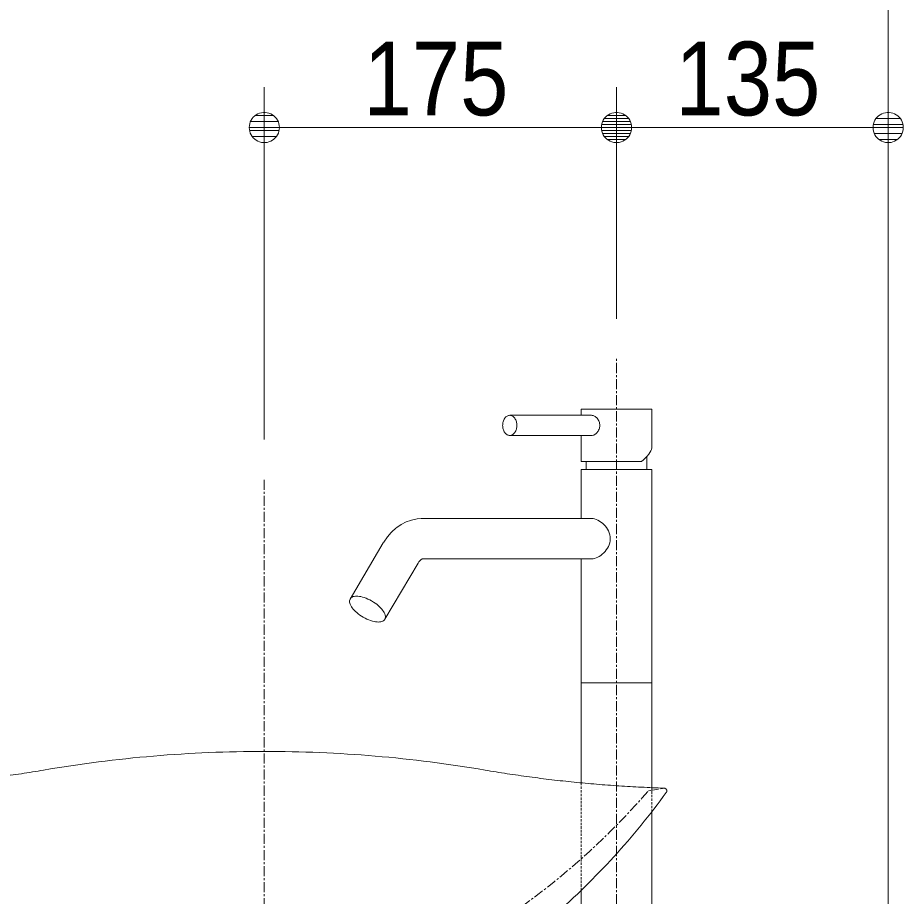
# Model space of a CAD drawing. Units: millimetres, scale not verified. Extents: x -6062 to 6062, y -3045 to 3045.
# Drawn here: x -3850 to -3410, y -1172 to -735.4 of the extents above; entities that cross this region are included whole.
import ezdxf
from ezdxf.enums import TextEntityAlignment as Align

# ---------------------------------------------------------------- set-up
doc = ezdxf.new("R2010")
doc.units = ezdxf.units.MM
doc.header["$LTSCALE"] = 20
doc.linetypes.add('CHAIN1', pattern=[8, 5, -1, 1, -1])
doc.linetypes.add('DASHED1', pattern=[1.8, 1.2, -0.6])
for name, color, linetype, lineweight in [('0-2_5ボウル・キャビネット', 7, 'Continuous', 9), ('0-3_2寸法-1', 7, 'Continuous', 9), ('0-4_0', 7, 'Continuous', 9), ('0-7_4給排水', 7, 'Continuous', 9)]:
    doc.layers.add(name, color=color, linetype=linetype, lineweight=lineweight)
doc.styles.add('ＭＳ Ｐゴシック', font='')
doc.styles.get('ＭＳ Ｐゴシック').set_extended_font_data('MS PGothic')

# ---------------------------------------------------------------- blocks, each defined once
blk = doc.blocks.new('_Dot')
at = {"layer": '0-4_0'}
for p, q in [((7.99, 6), (-7.99, 6)), ((-10, 0), (-20, 0)), ((9.78, 2), (-9.78, 2)), ((9.16, -3.98), (-9.16, -3.98)), ((6, -7.98), (-6, -7.98))]:
    blk.add_line(p, q, dxfattribs=at)
for points in [[(10, 0), (9.92, 1.25), (9.69, 2.49), (9.3, 3.68), (8.76, 4.82), (8.09, 5.88), (7.29, 6.85), (6.37, 7.71), (5.36, 8.44), (4.26, 9.05), (3.09, 9.51), (1.87, 9.82), (0.63, 9.98), (-0.63, 9.98), (-1.87, 9.82), (-3.09, 9.51), (-4.26, 9.05), (-5.36, 8.44), (-6.37, 7.71), (-7.29, 6.85), (-8.09, 5.88), (-8.76, 4.82), (-9.3, 3.68), (-9.69, 2.49), (-9.92, 1.25), (-10, 0), (0, 0)], [(-10, 0), (-9.92, -1.25), (-9.69, -2.49), (-9.3, -3.68), (-8.76, -4.82), (-8.09, -5.88), (-7.29, -6.85), (-6.37, -7.71), (-5.36, -8.44), (-4.26, -9.05), (-3.09, -9.51), (-1.87, -9.82), (-0.63, -9.98), (0.63, -9.98), (1.87, -9.82), (3.09, -9.51), (4.26, -9.05), (5.36, -8.44), (6.37, -7.71), (7.29, -6.85), (8.09, -5.88), (8.76, -4.82), (9.3, -3.68), (9.69, -2.49), (9.92, -1.25), (10, 0), (0, 0)]]:
    blk.add_lwpolyline(points, close=True, dxfattribs=at)
blk = doc.blocks.new('グループ-9')
at = {"layer": '0-7_4給排水', "linetype": 'CHAIN1'}
blk.add_line((-38800, -19300), (-38800, -38700), dxfattribs=at)
blk = doc.blocks.new('グループ-15')
at = {"layer": '0-2_5ボウル・キャビネット', "linetype": 'CHAIN1'}
for p, q in [((-42770.9, -22364.8), (-42618.1, -22391)), ((-34981.9, -22391), (-34829.1, -22364.8))]:
    blk.add_line(p, q, dxfattribs=at)
at = {"layer": '0-2_5ボウル・キャビネット'}
for points in [[(-40925.6, -22174.3), (-40857.7, -22163.3), (-40789.8, -22152.6), (-40721.8, -22142.3), (-40653.7, -22132.3), (-40585.6, -22122.7), (-40517.4, -22113.5), (-40449.1, -22104.6), (-40380.8, -22096.1), (-40312.4, -22087.9), (-40244, -22080.1), (-40175.6, -22072.7), (-40107.1, -22065.6), (-40038.5, -22058.9), (-39969.9, -22052.5), (-39901.3, -22046.5), (-39832.7, -22040.9), (-39764, -22035.6), (-39695.2, -22030.7), (-39626.5, -22026.2), (-39557.7, -22022), (-39488.9, -22018.2), (-39420.1, -22014.7), (-39351.2, -22011.6), (-39282.4, -22008.9), (-39213.5, -22006.5), (-39144.6, -22004.5), (-39075.7, -22002.9), (-39006.8, -22001.6), (-38937.9, -22000.7), (-38868.9, -22000.2), (-38800, -22000), (-38731.1, -22000.2), (-38662.1, -22000.7), (-38593.2, -22001.6), (-38524.3, -22002.9), (-38455.4, -22004.5), (-38386.5, -22006.5), (-38317.6, -22008.9), (-38248.8, -22011.6)], [(-38248.8, -22011.6), (-38179.9, -22014.7), (-38111.1, -22018.2), (-38042.3, -22022), (-37973.5, -22026.2), (-37904.8, -22030.7), (-37836, -22035.6), (-37767.3, -22040.9), (-37698.7, -22046.5), (-37630.1, -22052.5), (-37561.5, -22058.9), (-37492.9, -22065.6), (-37424.4, -22072.7), (-37356, -22080.1), (-37287.6, -22087.9), (-37219.2, -22096.1), (-37150.9, -22104.6), (-37082.6, -22113.5), (-37014.4, -22122.7), (-36946.3, -22132.3), (-36878.2, -22142.3), (-36810.2, -22152.6), (-36742.3, -22163.3), (-36674.4, -22174.3), (-36606.6, -22185.7), (-36579.1, -22190.4), (-36551.5, -22195), (-36524, -22199.5), (-36496.5, -22204), (-36468.9, -22208.5), (-36441.4, -22212.8), (-36413.8, -22217.1), (-36386.2, -22221.4), (-36358.6, -22225.6), (-36331, -22229.7), (-36303.4, -22233.8), (-36275.8, -22237.8), (-36248.2, -22241.8), (-36220.5, -22245.7), (-36192.9, -22249.5)], [(-42045.5, -22321.4), (-42017.6, -22319), (-41989.8, -22316.4), (-41962, -22313.8), (-41934.2, -22311.2), (-41906.4, -22308.5), (-41878.6, -22305.7), (-41850.8, -22302.9), (-41823, -22300), (-41795.2, -22297), (-41767.4, -22294), (-41739.7, -22291), (-41711.9, -22287.8), (-41684.2, -22284.7), (-41656.4, -22281.4), (-41628.7, -22278.1), (-41601, -22274.7), (-41573.2, -22271.3), (-41545.5, -22267.8), (-41517.8, -22264.3), (-41490.1, -22260.7), (-41462.5, -22257), (-41434.8, -22253.3), (-41407.1, -22249.5), (-41379.5, -22245.7), (-41351.8, -22241.8), (-41324.2, -22237.8), (-41296.6, -22233.8), (-41269, -22229.7), (-41241.4, -22225.6), (-41213.8, -22221.4), (-41186.2, -22217.1), (-41158.6, -22212.8), (-41131.1, -22208.5), (-41103.5, -22204), (-41076, -22199.5), (-41048.5, -22195), (-41020.9, -22190.4), (-40993.4, -22185.7), (-40925.6, -22174.3)], [(-36192.9, -22249.5), (-36165.2, -22253.3), (-36137.5, -22257), (-36109.9, -22260.7), (-36082.2, -22264.3), (-36054.5, -22267.8), (-36026.8, -22271.3), (-35999, -22274.7), (-35971.3, -22278.1), (-35943.6, -22281.4), (-35915.8, -22284.7), (-35888.1, -22287.8), (-35860.3, -22291), (-35832.6, -22294), (-35804.8, -22297), (-35777, -22300), (-35749.2, -22302.9), (-35721.4, -22305.7), (-35693.6, -22308.5), (-35665.8, -22311.2), (-35638, -22313.8), (-35610.2, -22316.4), (-35582.4, -22319), (-35554.5, -22321.4), (-35526.7, -22323.9), (-35498.8, -22326.2), (-35471, -22328.5), (-35443.1, -22330.7), (-35415.3, -22332.9), (-35387.4, -22335), (-35359.5, -22337.1), (-35331.6, -22339.1), (-35303.8, -22341), (-35275.9, -22342.9), (-35248, -22344.7), (-35220.1, -22346.5), (-35192.2, -22348.2), (-35164.3, -22349.8), (-35136.4, -22351.4), (-35108.4, -22352.9)], [(-42783.4, -22367.8), (-42782.5, -22367.4), (-42781.6, -22367), (-42780.7, -22366.6), (-42779.7, -22366.3), (-42778.8, -22366), (-42777.8, -22365.8), (-42776.8, -22365.5), (-42775.9, -22365.3), (-42774.9, -22365.2), (-42773.9, -22365), (-42772.9, -22364.9), (-42771.9, -22364.8), (-42770.9, -22364.8), (-42742.9, -22363.9), (-42715, -22362.9), (-42687.1, -22361.9), (-42659.1, -22360.8), (-42631.2, -22359.6), (-42603.2, -22358.4), (-42575.3, -22357.1), (-42547.4, -22355.8), (-42519.5, -22354.4), (-42491.6, -22352.9), (-42463.6, -22351.4), (-42435.7, -22349.8), (-42407.8, -22348.2), (-42379.9, -22346.5), (-42352, -22344.7), (-42324.1, -22342.9), (-42296.2, -22341), (-42268.4, -22339.1), (-42240.5, -22337.1), (-42212.6, -22335), (-42184.7, -22332.9), (-42156.9, -22330.7), (-42129, -22328.5), (-42101.2, -22326.2), (-42073.3, -22323.9), (-42045.5, -22321.4)], [(-35108.4, -22352.9), (-35080.5, -22354.4), (-35052.6, -22355.8), (-35024.7, -22357.1), (-34996.8, -22358.4), (-34968.8, -22359.6), (-34940.9, -22360.8), (-34912.9, -22361.9), (-34885, -22362.9), (-34857.1, -22363.9), (-34829.1, -22364.8), (-34828.1, -22364.8), (-34827.1, -22364.9), (-34826.1, -22365), (-34825.1, -22365.2), (-34824.1, -22365.3), (-34823.2, -22365.5), (-34822.2, -22365.8), (-34821.2, -22366), (-34820.3, -22366.3), (-34819.3, -22366.6), (-34818.4, -22367), (-34817.5, -22367.4), (-34816.6, -22367.8), (-34815.7, -22368.2), (-34814.8, -22368.7), (-34814, -22369.1), (-34813.1, -22369.6), (-34812.3, -22370.2), (-34811.5, -22370.7), (-34810.7, -22371.3), (-34810, -22371.9), (-34809.3, -22372.6), (-34808.5, -22373.2), (-34807.9, -22373.9), (-34807.2, -22374.6), (-34806.6, -22375.3), (-34805.9, -22376), (-34805.4, -22376.8), (-34804.8, -22377.6)], [(-42799.4, -22398), (-42799.6, -22397.1), (-42799.8, -22396.2), (-42799.9, -22395.2), (-42799.9, -22394.3), (-42800, -22393.4), (-42800, -22392.5), (-42800, -22391.5), (-42799.9, -22390.6), (-42799.8, -22389.7), (-42799.7, -22388.8), (-42799.6, -22387.8), (-42799.4, -22386.9), (-42799.1, -22386), (-42798.9, -22385.1), (-42798.6, -22384.3), (-42798.3, -22383.4), (-42797.9, -22382.5), (-42797.6, -22381.6), (-42797.1, -22380.8), (-42796.7, -22380), (-42796.2, -22379.2), (-42795.7, -22378.3), (-42795.2, -22377.6), (-42794.6, -22376.8), (-42794.1, -22376), (-42793.4, -22375.3), (-42792.8, -22374.6), (-42792.1, -22373.9), (-42791.5, -22373.2), (-42790.7, -22372.6), (-42790, -22371.9), (-42789.3, -22371.3), (-42788.5, -22370.7), (-42787.7, -22370.2), (-42786.9, -22369.6), (-42786, -22369.1), (-42785.2, -22368.7), (-42784.3, -22368.2), (-42783.4, -22367.8)], [(-41873.3, -23453.6), (-41911.1, -23417.8), (-41948.6, -23381.7), (-41985.8, -23345.4), (-42022.7, -23308.8), (-42059.4, -23272), (-42095.8, -23235), (-42131.9, -23197.8), (-42167.8, -23160.4), (-42203.4, -23122.7), (-42238.7, -23084.8), (-42273.7, -23046.6), (-42308.5, -23008.3), (-42342.9, -22969.7), (-42377.1, -22931), (-42411, -22892), (-42444.6, -22852.8), (-42477.9, -22813.4), (-42510.9, -22773.8), (-42543.7, -22733.9), (-42576.1, -22693.9), (-42608.3, -22653.7), (-42640.1, -22613.3), (-42671.7, -22572.6), (-42702.9, -22531.8), (-42733.9, -22490.8), (-42764.5, -22449.6), (-42794.9, -22408.2), (-42795.4, -22407.4), (-42795.9, -22406.6), (-42796.4, -22405.8), (-42796.9, -22405), (-42797.3, -22404.1), (-42797.7, -22403.3), (-42798.1, -22402.4), (-42798.4, -22401.6), (-42798.7, -22400.7), (-42799, -22399.8), (-42799.2, -22398.9), (-42799.4, -22398)], [(-34804.8, -22377.6), (-34804.3, -22378.3), (-34803.8, -22379.2), (-34803.3, -22380), (-34802.9, -22380.8), (-34802.4, -22381.6), (-34802.1, -22382.5), (-34801.7, -22383.4), (-34801.4, -22384.3), (-34801.1, -22385.1), (-34800.9, -22386), (-34800.6, -22386.9), (-34800.4, -22387.8), (-34800.3, -22388.8), (-34800.2, -22389.7), (-34800.1, -22390.6), (-34800, -22391.5), (-34800, -22392.5), (-34800, -22393.4), (-34800.1, -22394.3), (-34800.1, -22395.2), (-34800.2, -22396.2), (-34800.4, -22397.1), (-34800.6, -22398), (-34800.8, -22398.9), (-34801, -22399.8), (-34801.3, -22400.7), (-34801.6, -22401.6), (-34801.9, -22402.4), (-34802.3, -22403.3), (-34802.7, -22404.1), (-34803.1, -22405), (-34803.6, -22405.8), (-34804.1, -22406.6), (-34804.6, -22407.4), (-34805.1, -22408.2), (-34835.5, -22449.6), (-34866.1, -22490.8), (-34897.1, -22531.8), (-34928.3, -22572.6)], [(-34928.3, -22572.6), (-34959.9, -22613.3), (-34991.7, -22653.7), (-35023.9, -22693.9), (-35056.3, -22733.9), (-35089.1, -22773.8), (-35122.1, -22813.4), (-35155.4, -22852.8), (-35189, -22892), (-35222.9, -22931), (-35257.1, -22969.7), (-35291.5, -23008.3), (-35326.3, -23046.6), (-35361.3, -23084.8), (-35396.6, -23122.7), (-35432.2, -23160.4), (-35468.1, -23197.8), (-35504.2, -23235), (-35540.6, -23272), (-35577.3, -23308.8), (-35614.2, -23345.4), (-35651.4, -23381.7), (-35688.9, -23417.8), (-35726.7, -23453.6), (-35764.7, -23489.2), (-35802.9, -23524.6), (-35841.4, -23559.7), (-35880.2, -23594.6), (-35919.3, -23629.2), (-35958.6, -23663.6), (-35998.1, -23697.8), (-36037.9, -23731.7), (-36077.9, -23765.3), (-36118.2, -23798.7), (-36158.7, -23831.9), (-36199.5, -23864.7), (-36240.5, -23897.4), (-36281.8, -23929.8), (-36323.3, -23961.9), (-36365, -23993.7)], [(-37245.8, -24573.9), (-37292, -24600), (-40308, -24600), (-40354.2, -24573.9), (-40400.2, -24547.6), (-40446.1, -24520.9), (-40491.7, -24494), (-40537.1, -24466.8), (-40582.3, -24439.3), (-40627.3, -24411.5), (-40672.1, -24383.5), (-40716.7, -24355.1), (-40761.1, -24326.5), (-40805.3, -24297.6), (-40849.2, -24268.5), (-40893, -24239), (-40936.5, -24209.3), (-40979.8, -24179.3), (-41022.9, -24149), (-41065.8, -24118.5), (-41108.4, -24087.7), (-41150.9, -24056.6), (-41193.1, -24025.3), (-41235, -23993.7), (-41276.7, -23961.9), (-41318.2, -23929.8), (-41359.5, -23897.4), (-41400.5, -23864.7), (-41441.3, -23831.9), (-41481.8, -23798.7), (-41522.1, -23765.3), (-41562.1, -23731.7), (-41601.9, -23697.8), (-41641.4, -23663.6), (-41680.7, -23629.2), (-41719.8, -23594.6), (-41758.6, -23559.7), (-41797.1, -23524.6), (-41835.3, -23489.2), (-41873.3, -23453.6)], [(-36365, -23993.7), (-36406.9, -24025.3), (-36449.1, -24056.6), (-36491.6, -24087.7), (-36534.2, -24118.5), (-36577.1, -24149), (-36620.2, -24179.3), (-36663.5, -24209.3), (-36707, -24239), (-36750.8, -24268.5), (-36794.7, -24297.6), (-36838.9, -24326.5), (-36883.3, -24355.1), (-36927.9, -24383.5), (-36972.7, -24411.5), (-37017.7, -24439.3), (-37062.9, -24466.8), (-37108.3, -24494), (-37153.9, -24520.9), (-37199.8, -24547.6), (-37245.8, -24573.9)]]:
    blk.add_lwpolyline(points, dxfattribs=at)
at = {"layer": '0-2_5ボウル・キャビネット', "linetype": 'CHAIN1'}
for points in [[(-40260.8, -24199), (-40221.4, -24218.2), (-40220.2, -24218.8)], [(-37379.8, -24218.8), (-37378.6, -24218.2), (-37339.2, -24199)], [(-40200, -24251.1), (-40200, -24377.1), (-39950, -24377.1), (-39950, -24432.9), (-39700, -24432.9), (-39700, -24600), (-37900, -24600), (-37900, -24432.9), (-37650, -24432.9), (-37650, -24377.1), (-37400, -24377.1), (-37400, -24251.1)]]:
    blk.add_lwpolyline(points, dxfattribs=at)
for centre, radius, start, end in [((-37001.7, -17508.8), 7441.8, 220.99935, 244.02746), ((-40598.3, -17508.8), 7441.8, 295.97254, 319.00065), ((-40235.9, -24251.1), 35.9, 0, 64.02746), ((-37364.1, -24251.1), 35.9, 115.97254, 180)]:
    blk.add_arc(centre, radius, start, end, dxfattribs=at)
blk = doc.blocks.new('グループ-21')
at = {"layer": '0-7_4給排水', "linetype": 'CHAIN1'}
blk.add_line((-35300, -25600), (-35300, -18100), dxfattribs=at)
at = {"layer": '0-7_4給排水'}
for p, q in [((-35000, -19070.9), (-35000, -19200)), ((-35600, -19120), (-35600, -19200)), ((-34950, -21320), (-35650, -21320))]:
    blk.add_line(p, q, dxfattribs=at)
at = {"layer": '0-7_4給排水', "linetype": 'DASHED1'}
for p, q in [((-35650, -22312.7), (-35650, -23380.3)), ((-34950, -22600.5), (-34950, -22360.4))]:
    blk.add_line(p, q, dxfattribs=at)
at = {"layer": '0-7_4給排水'}
for points in [[(-34994.8, -19065.3), (-34980.3, -19047.7), (-34968.5, -19030.6), (-34959.5, -19014.1), (-34953.4, -18998.4), (-34950.3, -18983.6), (-34950, -18600), (-35650, -18600), (-35650, -18660)], [(-35481.2, -18705.1), (-35486.3, -18697.2), (-35491.8, -18689.9), (-35497.9, -18683.3), (-35504.4, -18677.4), (-35511.3, -18672.2), (-35518.4, -18667.9), (-35525.7, -18664.5), (-35533, -18662), (-35540.3, -18660.5), (-35547.5, -18660), (-36360.7, -18660), (-36367, -18660.4), (-36373.5, -18661.7), (-36380.1, -18663.9), (-36386.7, -18667), (-36393.1, -18671.2), (-36399.4, -18676.3), (-36405.2, -18682.4), (-36410.7, -18689.3), (-36415.6, -18697), (-36419.8, -18705.3), (-36423.5, -18714.1), (-36426.4, -18723.2), (-36428.6, -18732.5), (-36430.2, -18741.8), (-36431.1, -18751), (-36431.4, -18760)], [(-36431.4, -18760), (-36431.1, -18769), (-36430.2, -18778.2), (-36428.6, -18787.5), (-36426.4, -18796.8), (-36423.5, -18805.9), (-36419.8, -18814.7), (-36415.6, -18823), (-36410.7, -18830.7), (-36405.2, -18837.6), (-36399.4, -18843.7), (-36393.1, -18848.8), (-36386.7, -18853), (-36380.1, -18856.1), (-36373.5, -18858.3), (-36367, -18859.6), (-36360.7, -18860), (-35547.5, -18860), (-35540.6, -18859.5), (-35533.5, -18858.1), (-35526.5, -18855.8), (-35519.4, -18852.6), (-35512.4, -18848.5), (-35505.6, -18843.6), (-35499.1, -18837.9), (-35493, -18831.4), (-35487.3, -18824.2), (-35482.1, -18816.4), (-35477.5, -18808), (-35473.7, -18799.1), (-35470.6, -18789.7), (-35468.3, -18780), (-35466.9, -18770.1), (-35466.5, -18760), (-35466.9, -18750.3), (-35468.2, -18740.7), (-35470.3, -18731.3), (-35473.2, -18722.2), (-35476.9, -18713.4), (-35481.2, -18705.1)], [(-36360.7, -18660), (-36354.3, -18660.4), (-36347.8, -18661.7), (-36341.2, -18663.9), (-36334.6, -18667), (-36328.2, -18671.2), (-36322, -18676.3), (-36316.1, -18682.4), (-36310.7, -18689.3), (-36305.8, -18697), (-36301.5, -18705.3), (-36297.8, -18714.1), (-36294.9, -18723.2), (-36292.7, -18732.5), (-36291.1, -18741.8), (-36290.2, -18751), (-36289.9, -18760), (-36290.2, -18769), (-36291.1, -18778.2), (-36292.7, -18787.5), (-36294.9, -18796.8), (-36297.8, -18805.9), (-36301.5, -18814.7), (-36305.8, -18823), (-36310.7, -18830.7), (-36316.1, -18837.6), (-36322, -18843.7), (-36328.2, -18848.8), (-36334.6, -18853), (-36341.2, -18856.1), (-36347.8, -18858.3), (-36354.3, -18859.6), (-36360.7, -18860)], [(-35650, -18660), (-35547.5, -18660), (-35540.3, -18660.5), (-35533, -18662), (-35525.7, -18664.5), (-35518.4, -18667.9), (-35511.3, -18672.2), (-35504.4, -18677.4), (-35497.9, -18683.3), (-35491.8, -18689.9), (-35486.3, -18697.2), (-35481.2, -18705.1), (-35476.9, -18713.4), (-35473.2, -18722.2), (-35470.3, -18731.3), (-35468.2, -18740.7), (-35466.9, -18750.3), (-35466.5, -18760), (-35466.9, -18770.1), (-35468.3, -18780), (-35470.6, -18789.7), (-35473.7, -18799.1), (-35477.5, -18808), (-35482.1, -18816.4), (-35487.3, -18824.2), (-35493, -18831.4), (-35499.1, -18837.9), (-35505.6, -18843.6), (-35512.4, -18848.5), (-35519.4, -18852.6), (-35526.5, -18855.8), (-35533.5, -18858.1), (-35540.6, -18859.5), (-35547.5, -18860), (-35650, -18860), (-35650, -19120), (-35052.5, -19120), (-35031, -19101.6), (-35011.7, -19083.3), (-34994.8, -19065.3)], [(-34950, -22360.4), (-34950, -19200), (-35650, -19200), (-35650, -19685.7), (-35547.4, -19685.7), (-35532.7, -19686.8), (-35517.2, -19689.9), (-35501.4, -19694.9), (-35485.5, -19701.8), (-35469.7, -19710.5), (-35454.3, -19720.7), (-35439.4, -19732.4), (-35425.2, -19745.4), (-35412, -19759.7), (-35399.8, -19775.2), (-35388.9, -19791.7), (-35379.5, -19809.2), (-35371.9, -19827.6), (-35366.2, -19846.8), (-35362.8, -19866.6), (-35361.7, -19886.6), (-35363, -19906.6), (-35366.7, -19926.4), (-35372.5, -19945.6), (-35380.4, -19964.1), (-35390, -19981.6), (-35401.1, -19998.1), (-35413.5, -20013.5), (-35426.9, -20027.6), (-35441.1, -20040.5), (-35456, -20051.9), (-35471.4, -20061.9), (-35486.9, -20070.3), (-35502.6, -20076.9), (-35518, -20081.8), (-35533, -20084.7), (-35547.5, -20085.7), (-35650, -20085.7), (-35650, -22312.7)], [(-35469.7, -19710.5), (-35485.5, -19701.8), (-35501.4, -19694.9), (-35517.2, -19689.9), (-35532.7, -19686.8), (-35547.4, -19685.7), (-37227.6, -19685.7), (-37240.4, -19686.5), (-37282.1, -19689.4), (-37295, -19692), (-37336.1, -19700.6), (-37348.7, -19704.9), (-37388.8, -19719.2), (-37439.1, -19744.8), (-37482.2, -19774.5), (-37492.2, -19781.7), (-37532, -19817.7), (-37540.2, -19826), (-37577.3, -19868.9), (-37611.2, -19919), (-37616.4, -19926.9), (-37617.6, -19928.8), (-37948.1, -20485.9), (-37951.5, -20494.8), (-37953, -20504.7), (-37952.5, -20515.4), (-37950.3, -20526.7), (-37946.2, -20538.4), (-37940.6, -20550.3), (-37933.6, -20562.3), (-37925.5, -20574.2), (-37916.3, -20585.7), (-37906, -20597.3), (-37894.2, -20609.1), (-37881, -20621.1), (-37866.5, -20633), (-37850.7, -20644.8), (-37834, -20656.1), (-37816.4, -20666.8), (-37798.3, -20676.6)], [(-35366.7, -19926.4), (-35363, -19906.6), (-35361.7, -19886.6), (-35362.8, -19866.6), (-35366.2, -19846.8), (-35371.9, -19827.6), (-35379.5, -19809.2), (-35388.9, -19791.7), (-35399.8, -19775.2), (-35412, -19759.7), (-35425.2, -19745.4), (-35439.4, -19732.4), (-35454.3, -19720.7), (-35469.7, -19710.5)], [(-37798.3, -20676.6), (-37779.9, -20685.5), (-37761.6, -20693.3), (-37743.6, -20699.9), (-37726.2, -20705.3), (-37709.6, -20709.3), (-37694.1, -20712.1), (-37679.7, -20713.8), (-37666.5, -20714.3), (-37654.3, -20713.8), (-37642.6, -20712.1), (-37631.8, -20709.3), (-37622.1, -20705.3), (-37613.7, -20699.9), (-37606.8, -20693.3), (-37601.6, -20685.5), (-37271.4, -20128.9), (-37262.8, -20116), (-37250.8, -20102), (-37241.4, -20093.4), (-37233.9, -20088.2), (-37231.6, -20087), (-37228.9, -20086.1), (-37227.6, -20085.8), (-37226.5, -20085.7), (-35547.5, -20085.7), (-35533, -20084.7), (-35518, -20081.8), (-35502.6, -20076.9), (-35486.9, -20070.3), (-35471.4, -20061.9), (-35456, -20051.9), (-35441.1, -20040.5), (-35426.9, -20027.6), (-35413.5, -20013.5), (-35401.1, -19998.1), (-35390, -19981.6), (-35380.4, -19964.1), (-35372.5, -19945.6), (-35366.7, -19926.4)], [(-37601.6, -20685.5), (-37598.3, -20676.6), (-37596.8, -20666.8), (-37597.2, -20656.1), (-37599.5, -20644.8), (-37603.5, -20633), (-37609.1, -20621.1), (-37616.1, -20609.1), (-37624.3, -20597.3), (-37633.5, -20585.7), (-37643.8, -20574.2), (-37655.5, -20562.3), (-37668.7, -20550.3), (-37683.3, -20538.4), (-37699, -20526.7), (-37715.8, -20515.4), (-37733.4, -20504.7), (-37751.5, -20494.8), (-37769.8, -20485.9), (-37788.2, -20478.1), (-37806.2, -20471.5), (-37823.5, -20466.2), (-37840.1, -20462.1), (-37855.7, -20459.3), (-37870.1, -20457.7), (-37883.2, -20457.2), (-37895.5, -20457.7), (-37907.1, -20459.3), (-37917.9, -20462.1), (-37927.7, -20466.2), (-37936.1, -20471.5), (-37942.9, -20478.1), (-37948.1, -20485.9)], [(-35650, -23380.3), (-35650, -24520), (-34950, -24520), (-34950, -22600.5)]]:
    blk.add_lwpolyline(points, dxfattribs=at)

msp = doc.modelspace()

# ---------------------------------------------------------------- linework, layer by layer
at = {"layer": '0-2_5ボウル・キャビネット'}
msp.add_lwpolyline([(-4067.5, -1920), (-3417.5, -1920), (-3417.5, -670)], dxfattribs=at)
at = {"layer": '0-3_2寸法-1'}
for p, q in [((-3727.5, -945), (-3727.5, -770)), ((-3552.5, -885), (-3552.5, -770)), ((-3552.5, -885), (-3552.5, -770)), ((-3417.5, -885), (-3417.5, -770)), ((-3712.49, -790), (-3567.51, -790)), ((-3432.51, -790), (-3537.49, -790))]:
    msp.add_line(p, q, dxfattribs=at)

# ---------------------------------------------------------------- block references
at = {"layer": '0-2_5ボウル・キャビネット', "xscale": 0.05, "yscale": 0.05}
msp.add_blockref('グループ-15', (-1787.5, 0), dxfattribs=at)
at = {"layer": '0-3_2寸法-1', "xscale": 0.7503418, "yscale": 0.7503418, "rotation": 180}
for p in [(-3727.5, -790), (-3552.5, -790)]:
    msp.add_blockref('_Dot', p, dxfattribs=at)
at = {"layer": '0-3_2寸法-1', "xscale": 0.7503418, "yscale": 0.7503418}
for p in [(-3552.5, -790), (-3417.5, -790)]:
    msp.add_blockref('_Dot', p, dxfattribs=at)
at = {"layer": '0-7_4給排水', "xscale": 0.05, "yscale": 0.05}
for name in ['グループ-21', 'グループ-9']:
    msp.add_blockref(name, (-1787.5, 0), dxfattribs=at)

# ---------------------------------------------------------------- texts
at = {"layer": '0-3_2寸法-1', "style": 'ＭＳ Ｐゴシック', "width": 0.9}
for s, p in [('175', (-3678.22, -794.96)), ('135', (-3523.22, -794.96))]:
    msp.add_text(s, height=36.66, dxfattribs=at).set_placement(p, align=Align.BOTTOM_LEFT)

doc.saveas('drawing.dxf')
